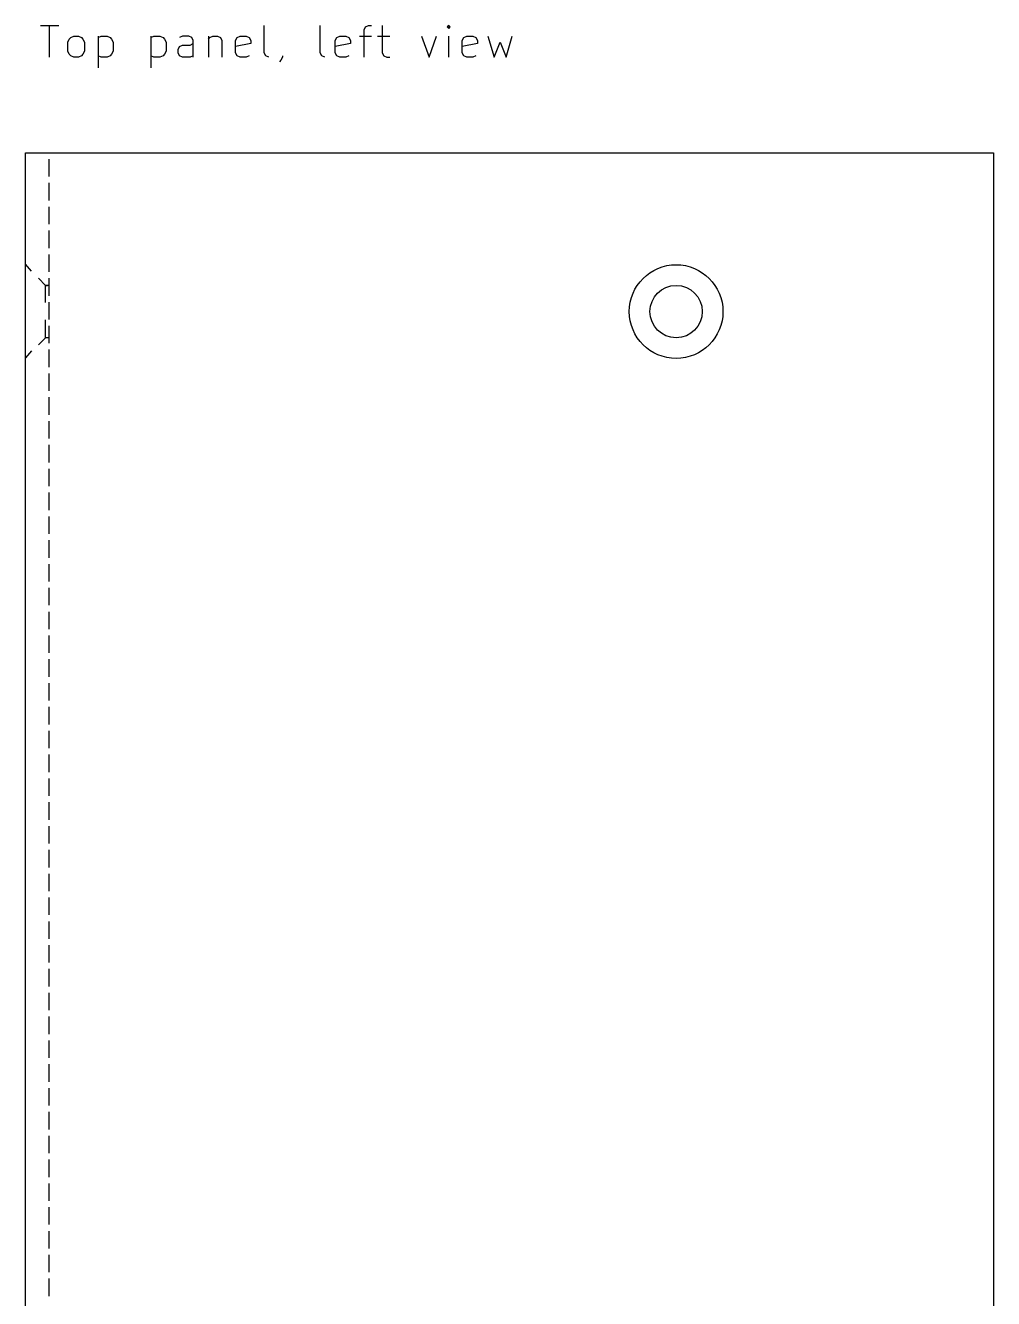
# Model space of a CAD drawing. Extents: x 184 to 644, y -178 to 161.
# Drawn here: x 183.5 to 244.5, y -10.7 to 69.5 of the extents above; entities that cross this region are included whole.
import ezdxf

# ---------------------------------------------------------------- set-up
doc = ezdxf.new("R2010")
doc.units = 0
doc.layers.add('BLACK', color=7, linetype='CONTINUOUS')

msp = doc.modelspace()

# ---------------------------------------------------------------- linework, layer by layer
at = {"layer": 'BLACK', "linetype": 'CONTINUOUS'}
for p, q in [((184.453633, 69.515561), (185.59649, 69.515561)), ((185.025061, 67.515561), (185.025061, 69.515561)), ((198.548873, 67.801276), (198.548873, 69.515561)), ((202.072683, 67.801276), (202.072683, 69.515561)), ((204.834588, 69.229847), (204.929826, 69.420323)), ((204.834588, 67.515561), (204.834588, 69.229847)), ((204.929826, 69.420323), (205.120302, 69.515561)), ((205.120302, 69.515561), (205.310778, 69.515561)), ((205.977445, 69.515561), (205.977445, 67.801276)), ((210.167922, 69.515561), (210.072684, 69.420323)), ((210.072684, 69.420323), (210.167922, 69.325085)), ((210.26316, 69.420323), (210.167922, 69.515561)), ((210.167922, 69.515561), (210.167922, 69.325085)), ((210.167922, 69.325085), (210.26316, 69.420323)), ((186.167919, 68.467942), (186.263157, 68.658419)), ((186.167919, 67.896514), (186.167919, 68.467942)), ((186.263157, 68.658419), (186.358395, 68.753657)), ((186.358395, 68.753657), (186.548871, 68.848895)), ((186.548871, 68.848895), (186.834586, 68.848895)), ((186.834586, 68.848895), (187.025062, 68.753657)), ((187.025062, 68.753657), (187.1203, 68.658419)), ((187.1203, 68.658419), (187.215538, 68.467942)), ((187.215538, 68.467942), (187.215538, 67.896514)), ((188.072681, 68.848895), (188.072681, 66.848895)), ((188.072681, 68.753657), (188.263157, 68.848895)), ((188.263157, 68.848895), (188.64411, 68.848895)), ((188.64411, 68.848895), (188.834586, 68.753657)), ((188.834586, 68.753657), (188.929824, 68.658419)), ((188.929824, 68.658419), (189.025062, 68.467942)), ((189.025062, 68.467942), (189.025062, 67.896514)), ((191.406015, 68.848895), (191.406015, 66.848895)), ((191.406015, 68.753657), (191.596491, 68.848895)), ((191.596491, 68.848895), (191.977444, 68.848895)), ((191.977444, 68.848895), (192.16792, 68.753657)), ((192.16792, 68.753657), (192.263158, 68.658419)), ((192.263158, 68.658419), (192.358396, 68.467942)), ((192.358396, 68.467942), (192.358396, 67.896514)), ((193.120301, 67.991752), (193.215539, 68.182228)), ((193.406015, 68.848895), (193.215539, 68.753657)), ((193.215539, 68.182228), (193.406015, 68.277466)), ((193.786968, 68.848895), (193.406015, 68.848895)), ((193.406015, 68.277466), (193.882206, 68.277466)), ((193.977444, 68.753657), (193.786968, 68.848895)), ((193.882206, 68.277466), (194.072682, 68.372704)), ((194.072682, 68.56318), (193.977444, 68.753657)), ((194.072682, 67.515561), (194.072682, 68.56318)), ((195.025063, 68.848895), (195.025063, 67.515561)), ((195.025063, 68.658419), (195.120301, 68.753657)), ((195.120301, 68.753657), (195.310777, 68.848895)), ((195.310777, 68.848895), (195.596492, 68.848895)), ((195.596492, 68.848895), (195.786968, 68.753657)), ((195.786968, 68.753657), (195.882206, 68.56318)), ((195.882206, 68.56318), (195.882206, 67.515561)), ((196.739349, 68.56318), (196.834587, 68.753657)), ((196.739349, 67.801276), (196.739349, 68.56318)), ((197.69173, 68.372704), (196.739349, 68.182228)), ((196.834587, 68.753657), (197.025063, 68.848895)), ((197.025063, 68.848895), (197.406016, 68.848895)), ((197.406016, 68.848895), (197.596492, 68.753657)), ((197.596492, 68.753657), (197.69173, 68.56318)), ((197.69173, 68.56318), (197.69173, 68.372704)), ((203.025064, 68.56318), (203.120302, 68.753657)), ((203.025064, 67.801276), (203.025064, 68.56318)), ((203.977445, 68.372704), (203.025064, 68.182228)), ((203.120302, 68.753657), (203.310778, 68.848895)), ((203.310778, 68.848895), (203.691731, 68.848895)), ((203.691731, 68.848895), (203.882207, 68.753657)), ((203.882207, 68.753657), (203.977445, 68.56318)), ((203.977445, 68.56318), (203.977445, 68.372704)), ((204.548874, 68.848895), (205.310778, 68.848895)), ((205.691731, 68.848895), (206.453635, 68.848895)), ((208.453636, 68.848895), (208.929826, 67.515561)), ((208.929826, 67.515561), (209.406017, 68.848895)), ((210.167922, 67.515561), (210.167922, 68.848895)), ((211.025065, 68.56318), (211.120303, 68.753657)), ((211.025065, 67.801276), (211.025065, 68.56318)), ((211.977446, 68.372704), (211.025065, 68.182228)), ((211.120303, 68.753657), (211.310779, 68.848895)), ((211.310779, 68.848895), (211.691732, 68.848895)), ((211.691732, 68.848895), (211.882208, 68.753657)), ((211.882208, 68.753657), (211.977446, 68.56318)), ((211.977446, 68.56318), (211.977446, 68.372704)), ((212.644113, 68.848895), (213.025065, 67.515561)), ((213.025065, 67.515561), (213.406018, 68.467942)), ((213.406018, 68.467942), (213.78697, 67.515561)), ((213.78697, 67.515561), (214.167922, 68.848895)), ((186.263157, 67.706038), (186.167919, 67.896514)), ((186.358395, 67.6108), (186.263157, 67.706038)), ((186.548871, 67.515561), (186.358395, 67.6108)), ((186.834586, 67.515561), (186.548871, 67.515561)), ((187.025062, 67.6108), (186.834586, 67.515561)), ((187.1203, 67.706038), (187.025062, 67.6108)), ((187.215538, 67.896514), (187.1203, 67.706038)), ((188.263157, 67.515561), (188.072681, 67.6108)), ((188.64411, 67.515561), (188.263157, 67.515561)), ((188.834586, 67.6108), (188.64411, 67.515561)), ((188.929824, 67.706038), (188.834586, 67.6108)), ((189.025062, 67.896514), (188.929824, 67.706038)), ((191.596491, 67.515561), (191.406015, 67.6108)), ((191.977444, 67.515561), (191.596491, 67.515561)), ((192.16792, 67.6108), (191.977444, 67.515561)), ((192.263158, 67.706038), (192.16792, 67.6108)), ((192.358396, 67.896514), (192.263158, 67.706038)), ((193.120301, 67.801276), (193.120301, 67.991752)), ((193.215539, 67.6108), (193.120301, 67.801276)), ((193.406015, 67.515561), (193.215539, 67.6108)), ((193.882206, 67.515561), (193.406015, 67.515561)), ((194.072682, 67.6108), (193.882206, 67.515561)), ((196.834587, 67.6108), (196.739349, 67.801276)), ((197.025063, 67.515561), (196.834587, 67.6108)), ((197.406016, 67.515561), (197.025063, 67.515561)), ((197.596492, 67.6108), (197.406016, 67.515561)), ((198.644111, 67.6108), (198.548873, 67.801276)), ((198.834587, 67.515561), (198.644111, 67.6108)), ((199.69173, 67.515561), (199.596492, 67.325085)), ((199.69173, 67.6108), (199.69173, 67.515561)), ((202.167921, 67.6108), (202.072683, 67.801276)), ((202.358397, 67.515561), (202.167921, 67.6108)), ((203.120302, 67.6108), (203.025064, 67.801276)), ((203.310778, 67.515561), (203.120302, 67.6108)), ((203.691731, 67.515561), (203.310778, 67.515561)), ((203.882207, 67.6108), (203.691731, 67.515561)), ((205.977445, 67.801276), (206.072683, 67.6108)), ((206.072683, 67.6108), (206.263159, 67.515561)), ((206.263159, 67.515561), (206.453635, 67.515561)), ((211.120303, 67.6108), (211.025065, 67.801276)), ((211.310779, 67.515561), (211.120303, 67.6108)), ((211.691732, 67.515561), (211.310779, 67.515561)), ((211.882208, 67.6108), (211.691732, 67.515561)), ((199.596492, 67.325085), (199.501254, 67.229847)), ((183.5, 61.5), (244.5, 61.5)), ((183.5, -178.5), (183.5, 61.5)), ((185, 60), (185, 61.1)), ((244.5, 61.5), (244.5, -178.5)), ((185, 58.5), (185, 59.6)), ((185, 57), (185, 58.1)), ((185, 55.5), (185, 56.6)), ((185, 54), (185, 55.1)), ((183.880999, 54.036697), (183.5, 54.481196)), ((184.769998, 53.147698), (184.325499, 53.592197)), ((184.769998, 52.068199), (184.769998, 53.147698)), ((184.833498, 53.147698), (184.769998, 53.147698)), ((184.769998, 53.147698), (184.896998, 53.147698)), ((184.896998, 53.147698), (184.833498, 53.147698)), ((184.960498, 53.147698), (184.896998, 53.147698)), ((185, 52.5), (185, 53.6)), ((185, 51), (185, 52.1)), ((184.769998, 49.845702), (184.769998, 50.988701)), ((185, 49.5), (185, 50.6)), ((184.769998, 49.845702), (184.325499, 49.401203)), ((184.833498, 49.845702), (184.769998, 49.845702)), ((184.896998, 49.845702), (184.833498, 49.845702)), ((184.960498, 49.845702), (184.896998, 49.845702)), ((183.880999, 49.020203), (183.5, 48.575704)), ((185, 48), (185, 49.1)), ((185, 46.5), (185, 47.6)), ((185, 45), (185, 46.1)), ((185, 43.5), (185, 44.6)), ((185, 42), (185, 43.1)), ((185, 40.5), (185, 41.6)), ((185, 39), (185, 40.1)), ((185, 37.5), (185, 38.6)), ((185, 36), (185, 37.1)), ((185, 34.5), (185, 35.6)), ((185, 33), (185, 34.1)), ((185, 31.5), (185, 32.6)), ((185, 30), (185, 31.1)), ((185, 28.5), (185, 29.6)), ((185, 27), (185, 28.1)), ((185, 25.5), (185, 26.6)), ((185, 24), (185, 25.1)), ((185, 22.5), (185, 23.6)), ((185, 21), (185, 22.1)), ((185, 19.5), (185, 20.6)), ((185, 18), (185, 19.1)), ((185, 16.5), (185, 17.6)), ((185, 15), (185, 16.1)), ((185, 13.5), (185, 14.6)), ((185, 12), (185, 13.1)), ((185, 10.5), (185, 11.6)), ((185, 9), (185, 10.1)), ((185, 7.5), (185, 8.6)), ((185, 6), (185, 7.1)), ((185, 4.5), (185, 5.6)), ((185, 3), (185, 4.1)), ((185, 1.5), (185, 2.6)), ((185, 0), (185, 1.1)), ((185, -1.5), (185, -0.4)), ((185, -3), (185, -1.9)), ((185, -4.5), (185, -3.4)), ((185, -6), (185, -4.9)), ((185, -7.5), (185, -6.4)), ((185, -9), (185, -7.9)), ((185, -10.5), (185, -9.4))]:
    msp.add_line(p, q, dxfattribs=at)
at = {"layer": 'BLACK'}
for radius in [2.95, 1.65]:
    msp.add_circle((224.5, 51.5), radius, dxfattribs=at)

doc.saveas('drawing.dxf')
